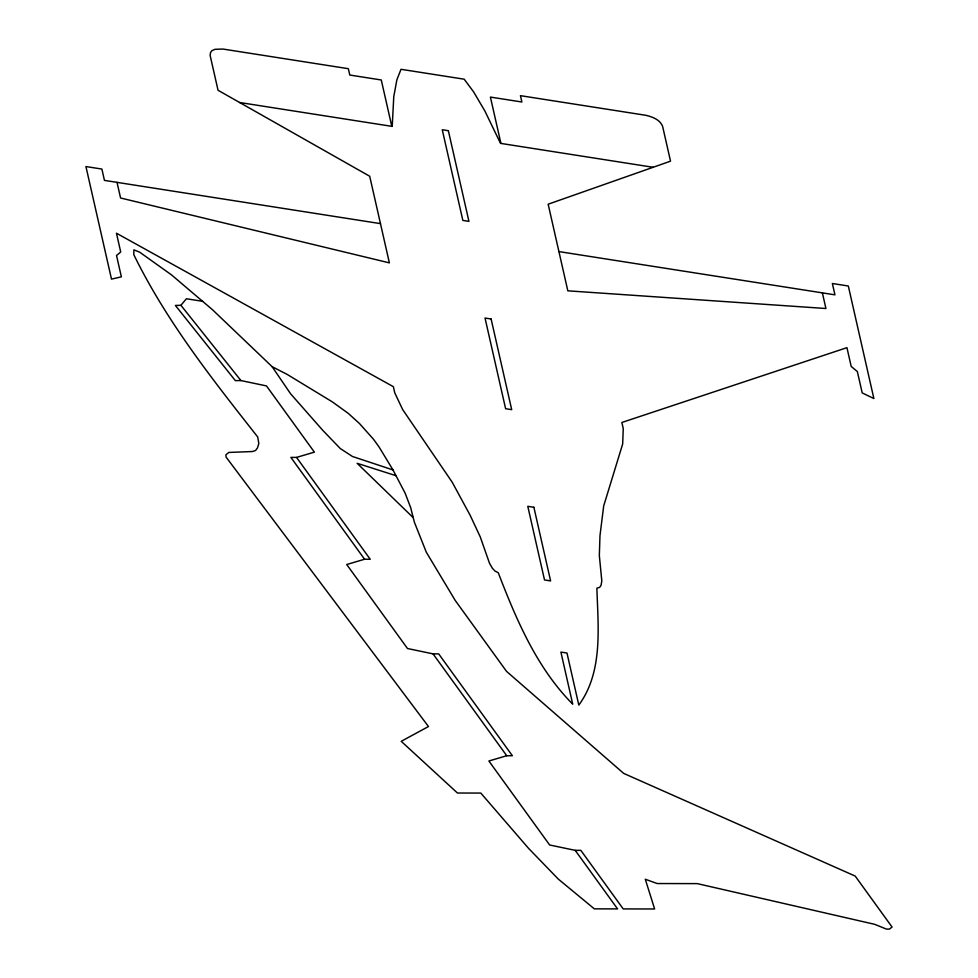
<?xml version="1.0" encoding="UTF-8"?>
<svg xmlns="http://www.w3.org/2000/svg" width="978" height="978" viewBox="0 0 978 978"><rect width="100%" height="100%" fill="white"/><g stroke="black" fill="none" stroke-linecap="round" stroke-linejoin="round"><path stroke-width="1.47" d="M296.53 457.411L370.222 559.257L364.586 559.245L290.894 457.398L296.53 457.411L314.39 452.142L266.481 385.919L240.93 380.564L235.356 380.638L175.392 305.442L180.918 305.307L186.407 298.755L202.593 301.297M364.586 559.245L346.725 564.514L407.496 648.512L433.046 653.866L438.682 653.879L512.374 755.737L506.738 755.725L488.878 760.994L549.648 844.992L575.198 850.347L580.834 850.347L623.206 908.917L654.624 908.978L645.297 879.234L657.179 883.537L697.302 883.623L874.662 924.32L886.447 929.1L889.442 929.1L892.07 927.046L855.188 876.068L623.671 773.39L506.518 671.348L455.173 600.37L426.335 552.252L414.391 522.228L410.638 507.545L405.136 493.169L392.985 469.929L379.036 446.922L373.474 439.232L359.513 423.572L348.315 413.413L332.275 401.836L287.177 374.415L272.116 366.664L212.348 309.598L171.456 274.842L139.597 252.128L133.876 249.855L133.803 254.671C166.211 320.967 212.275 379.219 257.691 436.946L258.828 443.462L257.532 447.802L255.576 450.491L252.52 451.518L228.803 452.447L225.869 454.831L226.101 457.117L428.474 726.532L401.224 741.312L457.459 793.024L480.809 793.072L528.585 848.378L558.279 879.063L594.343 908.855L617.57 908.904L575.198 850.347M239.586 102.494L392.227 126.406L393.767 96.675L396.872 79.829L401.004 69.304L464.183 79.194L473.584 91.846L484.856 110.954L500.504 143.363L653.145 167.287M380.466 223.632L104.45 180.392L101.883 169.06L85.93 166.553L111.492 279.121L121.37 276.847L116.529 255.515L120.71 251.982L116.455 233.216L393.364 386.677L394.745 392.789L402.63 409.513L452.215 482.227L470.198 515.382L480.247 536.885L489.526 563.316L492.386 568.267L494.892 570.969L498.23 572.705C516.347 619.673 536.678 667.827 572.717 704.148L560.895 652.081L566.983 653.035L578.805 705.101C603.34 671.703 598.023 626.984 596.886 588.157L599.648 587.375L601.067 585.284L601.812 580.908L599.331 555.541L599.979 535.712L603.683 505.956L622.668 443.988L623.255 428.596L621.874 422.472L846.936 347.667L851.202 366.432L857.351 371.579L862.205 392.911L873.88 398.559L848.317 286.004L832.364 283.498L834.943 294.843L558.927 251.59M395.992 475.687L357.153 463.303L413.229 517.668M392.985 469.929L352.471 456.494L340.283 448.535L322.752 430.32L290.6 393.792L272.116 366.664M180.918 305.307L240.93 380.564M433.046 653.866L506.738 755.725M822.376 292.874L825.933 308.51L567.827 290.821L548.157 204.206L670.529 161.162L662.619 126.37C659.942 119.548 652.424 116.883 645.859 115.306L520.443 95.661L521.885 102.005L490.406 97.079L500.932 143.436M391.799 126.333L381.273 79.976L349.782 75.037L348.339 68.692L222.923 49.047L214.989 49.316L211.884 50.709L210.551 52.47L210.136 55.477L218.045 90.269L369.708 176.248L389.378 262.862L120.575 197.996L117.018 182.36M448.352 130.697L442.264 129.744L462.851 220.417L468.939 221.37L448.352 130.697M491.115 318.987L485.027 318.033L505.614 408.706L511.702 409.66L491.115 318.987M533.878 507.276L527.79 506.323L544.514 579.954L550.602 580.908L533.878 507.276"/></g></svg>
